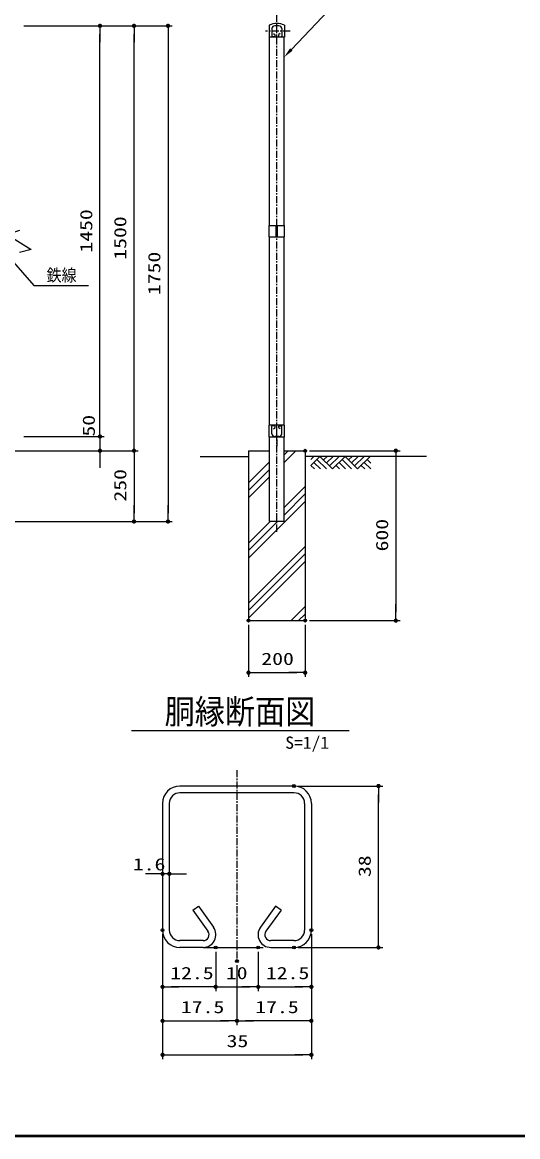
# Model space of a CAD drawing. Units: millimetres, scale not verified. Extents: x -4425 to 4425, y -3150 to 3150.
# Drawn here: x -1046 to 702, y -2925 to 1010 of the extents above; entities that cross this region are included whole.
import ezdxf
from ezdxf.enums import TextEntityAlignment as Align

# ---------------------------------------------------------------- set-up
doc = ezdxf.new("R2010")
doc.units = ezdxf.units.MM
doc.header["$LTSCALE"] = 20
doc.header["$PDMODE"] = 32
doc.header["$PDSIZE"] = 10
doc.linetypes.add('USER1', pattern=[2, 1.25, -0.25, 0.25, -0.25])
for name, color, linetype, lineweight in [('0-0_SUNPOU', 1, 'Continuous', 25), ('0-2_KOUZOU', 7, 'Continuous', 25), ('0-4_BUHIN', 7, 'Continuous', 25), ('0-5_BOLT', 3, 'Continuous', 25), ('0-6_KISO', 7, 'Continuous', 25), ('0-7_0', 1, 'Continuous', 25), ('0-9_WAKU', 7, 'Continuous', 25), ('0-A_HATCH', 4, 'Continuous', 25)]:
    doc.layers.add(name, color=color, linetype=linetype, lineweight=lineweight)
doc.layers.add('0-1_DEFPOINTS', color=7, linetype='Continuous')
doc.styles.add('ＭＳ ゴシック', font='')
doc.styles.get('ＭＳ ゴシック').set_extended_font_data('MS Gothic')

# ---------------------------------------------------------------- blocks, each defined once
blk = doc.blocks.new('M1')
at = {"layer": '0-0_SUNPOU'}
blk.add_line((-5, 0), (-38.58, 0), dxfattribs=at)
for points in [[(0, 0), (-5, 0), (-4.96, 0.63)], [(0, 0), (-4.96, -0.63), (-5, 0)], [(0, 0), (-4.96, 0.63), (-4.84, 1.24)], [(0, 0), (-4.84, -1.24), (-4.96, -0.63)], [(0, 0), (-4.84, 1.24), (-4.65, 1.84)], [(0, 0), (-4.65, -1.84), (-4.84, -1.24)], [(0, 0), (-4.65, 1.84), (-4.38, 2.41)], [(0, 0), (-4.38, -2.41), (-4.65, -1.84)], [(0, 0), (-4.38, 2.41), (-4.05, 2.94)], [(0, 0), (-4.05, -2.94), (-4.38, -2.41)], [(0, 0), (-4.05, 2.94), (-3.64, 3.42)], [(0, 0), (-3.64, -3.42), (-4.05, -2.94)], [(0, 0), (-3.64, 3.42), (-3.19, 3.85)], [(0, 0), (-3.19, -3.85), (-3.64, -3.42)], [(0, 0), (-3.19, 3.85), (-2.68, 4.22)], [(0, 0), (-2.68, -4.22), (-3.19, -3.85)], [(0, 0), (-2.68, 4.22), (-2.13, 4.52)], [(0, 0), (-2.13, -4.52), (-2.68, -4.22)], [(0, 0), (-2.13, 4.52), (-1.55, 4.76)], [(0, 0), (-1.55, -4.76), (-2.13, -4.52)], [(0, 0), (-1.55, 4.76), (-0.94, 4.91)], [(0, 0), (-0.94, -4.91), (-1.55, -4.76)], [(0, 0), (-0.94, 4.91), (-0.31, 4.99)], [(0, 0), (-0.31, -4.99), (-0.94, -4.91)], [(0, 0), (-0.31, 4.99), (0.31, 4.99)], [(0, 0), (0.31, -4.99), (-0.31, -4.99)], [(0, 0), (0.31, 4.99), (0.94, 4.91)], [(0, 0), (0.94, 4.91), (1.55, 4.76)], [(0, 0), (1.55, 4.76), (2.13, 4.52)], [(0, 0), (2.13, 4.52), (2.68, 4.22)], [(0, 0), (2.68, 4.22), (3.19, 3.85)], [(0, 0), (3.19, 3.85), (3.64, 3.42)], [(0, 0), (3.64, 3.42), (4.05, 2.94)], [(0, 0), (4.05, 2.94), (4.38, 2.41)], [(0, 0), (4.38, 2.41), (4.65, 1.84)], [(0, 0), (4.65, 1.84), (4.84, 1.24)], [(0, 0), (4.84, 1.24), (4.96, 0.63)], [(0, 0), (4.96, 0.63), (5, 0)], [(0, 0), (0.94, -4.91), (0.31, -4.99)], [(0, 0), (1.55, -4.76), (0.94, -4.91)], [(0, 0), (2.13, -4.52), (1.55, -4.76)], [(0, 0), (2.68, -4.22), (2.13, -4.52)], [(0, 0), (3.19, -3.85), (2.68, -4.22)], [(0, 0), (3.64, -3.42), (3.19, -3.85)], [(0, 0), (4.05, -2.94), (3.64, -3.42)], [(0, 0), (4.38, -2.41), (4.05, -2.94)], [(0, 0), (4.65, -1.84), (4.38, -2.41)], [(0, 0), (4.84, -1.24), (4.65, -1.84)], [(0, 0), (4.96, -0.63), (4.84, -1.24)], [(0, 0), (5, 0), (4.96, -0.63)]]:
    blk.add_solid(points, dxfattribs=at)
blk = doc.blocks.new('GL-MARK')
at = {"layer": '0-7_0'}
for p, q in [((-278.75, -14.14), (-264.61, 0)), ((-278.75, -42.43), (-236.32, 0)), ((-236.32, 0), (-177.24, -59.08)), ((-203.01, 0), (-219.67, -16.66)), ((-174.73, 0), (-205.53, -30.8)), ((-146.45, 0), (-191.38, -44.94)), ((-118.16, 0), (-177.24, -59.08)), ((-118.16, 0), (-59.08, -59.08)), ((-84.85, 0), (-101.51, -16.65)), ((-56.57, 0), (-87.36, -30.8)), ((-28.28, 0), (-73.22, -44.94)), ((0, 0), (-59.08, -59.08)), ((-278.75, -42.43), (-262.09, -59.08)), ((-264.61, -28.28), (-233.81, -59.08)), ((-250.46, -14.14), (-205.53, -59.08)), ((-160.59, -42.43), (-143.93, -59.08)), ((-146.44, -28.28), (-115.65, -59.08)), ((-132.3, -14.14), (-87.37, -59.08)), ((-25.77, -59.08), (-42.43, -42.43)), ((2.51, -59.08), (-28.28, -28.28)), ((3.33, -31.61), (-14.14, -14.14))]:
    blk.add_line(p, q, dxfattribs=at)

msp = doc.modelspace()

# ---------------------------------------------------------------- linework, layer by layer
at = {"layer": '0-0_SUNPOU'}
for p, q in [((-96.84, 913.58), (155.69, 1180.5)), ((-1040.86, 997.01), (-516.82, 997.01)), ((-1040.86, 997.01), (-636.82, 997.01)), ((-1040.86, 997.01), (-756.82, 997.01)), ((-771.82, -422.99), (-771.82, 967.01)), ((-651.82, -472.99), (-651.82, 967.01)), ((-531.82, 967.01), (-531.82, -722.99)), ((-1148.3, 243.78), (-1004.93, 79.73)), ((-1004.93, 79.73), (-812.68, 79.73)), ((-771.82, -422.99), (-771.82, -392.99)), ((-1040.86, -452.99), (-756.82, -452.99)), ((-1040.86, -452.99), (-756.82, -452.99)), ((-771.82, -452.99), (-771.82, -502.99)), ((-1468.82, -502.99), (-636.82, -502.99)), ((-1468.82, -502.99), (-636.82, -502.99)), ((-1468.82, -502.99), (-756.82, -502.99)), ((-33.01, -502.99), (286.8, -502.99)), ((-771.82, -532.99), (-771.82, -562.99)), ((-651.82, -532.99), (-651.82, -722.99)), ((271.8, -532.99), (271.8, -1072.99)), ((-1543.42, -752.99), (-636.82, -752.99)), ((-1543.42, -752.99), (-516.82, -752.99)), ((-248.01, -1117.99), (-248.01, -1301.68)), ((-48.01, -1117.99), (-48.01, -1301.68)), ((-33.01, -1102.99), (286.8, -1102.99)), ((-218.01, -1286.68), (-78.01, -1286.68)), ((-660.71, -1490.48), (106.74, -1490.48)), ((-72.74, -1686.83), (225.44, -1686.83)), ((210.44, -2226.83), (210.44, -1716.83)), ((-581.24, -1996.99), (-611.24, -1996.99)), ((-527.24, -1996.99), (-551.24, -1996.99)), ((-497.24, -1996.99), (-467.24, -1996.99)), ((-551.24, -2210.33), (-551.24, -2410.98)), ((-551.24, -2210.33), (-551.24, -2530.98)), ((-551.24, -2210.33), (-551.24, -2650.98)), ((-26.24, -2210.33), (-26.24, -2410.98)), ((-26.24, -2210.33), (-26.24, -2530.98)), ((-26.24, -2210.33), (-26.24, -2650.98)), ((-408.09, -2256.83), (-196.23, -2256.83)), ((-363.74, -2271.83), (-363.74, -2410.98)), ((-363.74, -2271.83), (-363.74, -2410.98)), ((-213.74, -2271.83), (-213.74, -2410.98)), ((-213.74, -2271.83), (-213.74, -2410.98)), ((-72.74, -2256.83), (225.44, -2256.83)), ((-288.74, -2319.78), (-288.74, -2530.98)), ((-288.74, -2319.78), (-288.74, -2530.98)), ((-393.74, -2395.98), (-521.24, -2395.98)), ((-333.74, -2395.98), (-243.74, -2395.98)), ((-183.74, -2395.98), (-56.24, -2395.98)), ((-521.24, -2515.98), (-318.74, -2515.98)), ((-56.24, -2515.98), (-258.74, -2515.98)), ((-521.24, -2635.98), (-56.24, -2635.98))]:
    msp.add_line(p, q, dxfattribs=at)
msp.add_solid([(-92.3, 909.29), (-122.61, 886.34), (-101.38, 917.88)], dxfattribs=at)
at = {"layer": '0-1_DEFPOINTS'}
for p in [(-771.82, 997.01), (-651.82, 997.01), (-771.82, -502.99), (-48.01, -502.99), (-651.82, -752.99), (-531.82, -752.99), (-248.01, -1102.99), (-48.01, -1102.99), (271.8, -1102.99), (-48.01, -1286.68), (-87.74, -1686.83), (210.44, -1686.83), (-551.24, -1996.99), (-527.24, -1996.99), (-551.24, -2195.33), (-26.24, -2195.33), (-363.74, -2256.83), (-213.74, -2256.83), (-87.74, -2256.83), (-288.74, -2304.78), (-551.24, -2395.98), (-213.74, -2395.98), (-26.24, -2395.98), (-288.74, -2515.98), (-26.24, -2635.98)]:
    msp.add_point(p, dxfattribs=at)
at = {"layer": '0-2_KOUZOU', "color": 1, "linetype": 'USER1'}
for p, q in [((-148.01, -788.91), (-148.01, 1077.53)), ((-288.74, -1630.92), (-288.74, -2304.78))]:
    msp.add_line(p, q, dxfattribs=at)
at = {"layer": '0-2_KOUZOU'}
for p, q in [((-165.51, 987.11), (-165.51, 960.36)), ((-140.41, 997.01), (-155.6, 997.01)), ((-130.51, 987.11), (-130.51, 960.36)), ((-173.41, 292.01), (-173.41, 956.76)), ((-157.39, 958.71), (-163.86, 958.71)), ((-159.5, 969.35), (-154.96, 965.89)), ((-136.52, 969.35), (-141.05, 965.89)), ((-138.63, 958.71), (-132.16, 958.71)), ((-122.61, 292.01), (-122.61, 956.76)), ((-173.41, -412.74), (-173.41, 252.01)), ((-122.61, -412.74), (-122.61, 252.01)), ((-165.51, -443.08), (-165.51, -416.34)), ((-157.39, -414.69), (-163.86, -414.69)), ((-159.5, -425.33), (-154.96, -421.87)), ((-136.52, -425.33), (-141.05, -421.87)), ((-138.63, -414.69), (-132.16, -414.69)), ((-130.51, -443.08), (-130.51, -416.34)), ((-173.41, -752.99), (-173.41, -455.24)), ((-140.41, -452.99), (-155.6, -452.99)), ((-122.61, -752.99), (-122.61, -455.24)), ((-122.61, -752.99), (-173.41, -752.99)), ((-87.74, -1686.83), (-489.74, -1686.83)), ((-87.74, -1710.83), (-489.74, -1710.83)), ((-551.24, -1748.33), (-551.24, -2195.33)), ((-527.24, -1748.33), (-527.24, -2195.33)), ((-50.24, -1748.33), (-50.24, -2195.33)), ((-26.24, -1748.33), (-26.24, -2195.33)), ((-444.36, -2125.35), (-424.87, -2111.35)), ((-424.87, -2111.35), (-371.55, -2185.57)), ((-152.61, -2111.35), (-205.93, -2185.57)), ((-133.12, -2125.35), (-152.61, -2111.35)), ((-444.36, -2125.35), (-391.04, -2199.57)), ((-133.12, -2125.35), (-186.43, -2199.57)), ((-408.09, -2232.83), (-489.74, -2232.83)), ((-87.74, -2232.83), (-169.38, -2232.83)), ((-408.09, -2256.83), (-489.74, -2256.83)), ((-169.38, -2256.83), (-87.74, -2256.83))]:
    msp.add_line(p, q, dxfattribs=at)
at = {"layer": '0-2_KOUZOU', "color": 3}
msp.add_lwpolyline([(-1055.86, 274.67), (-1099.26, 259.97), (-1014.72, 207.63), (-1055.86, 197.14)], dxfattribs=at)
at = {"layer": '0-2_KOUZOU'}
for centre, radius, start, end in [((-155.6, 987.11), 9.91, 90, 180), ((-140.41, 987.11), 9.91, 0, 90), ((-163.86, 960.36), 1.65, 180, 270), ((-157.39, 962.71), 4, 270, 52.68486), ((-138.63, 962.71), 4, 127.31514, 270), ((-132.16, 960.36), 1.65, 270, 0), ((-163.86, -416.34), 1.65, 90, 180), ((-157.39, -418.69), 4, 307.31514, 90), ((-138.63, -418.69), 4, 90, 232.68486), ((-132.16, -416.34), 1.65, 0, 90), ((-155.6, -443.08), 9.91, 180, 270), ((-140.41, -443.08), 9.91, 270, 0), ((-489.74, -1748.33), 61.5, 90, 180), ((-87.74, -1748.33), 61.5, 0, 90), ((-489.74, -1748.33), 37.5, 90, 180), ((-87.74, -1748.33), 37.5, 0, 90), ((-489.74, -2195.33), 61.5, 180, 270), ((-489.74, -2195.33), 37.5, 180, 270), ((-408.09, -2211.83), 45, 270, 35.69193), ((-408.09, -2211.83), 21, 270, 35.69193), ((-169.38, -2211.83), 45, 144.30807, 270), ((-169.38, -2211.83), 21, 144.30807, 270), ((-87.74, -2195.33), 37.5, 270, 0), ((-87.74, -2195.33), 61.5, 270, 0)]:
    msp.add_arc(centre, radius, start, end, dxfattribs=at)
at = {"layer": '0-4_BUHIN'}
for p, q in [((-175.01, 999.01), (-175.01, 956.76)), ((-121.01, 999.01), (-121.01, 956.76)), ((-121.01, 956.76), (-175.01, 956.76)), ((-175.61, 252.01), (-175.61, 292.01)), ((-175.61, 292.01), (-120.41, 292.01)), ((-150.01, 252.01), (-150.01, 292.01)), ((-148.01, 252.01), (-148.01, 292.01)), ((-146.01, 252.01), (-146.01, 292.01)), ((-120.41, 252.01), (-120.41, 292.01)), ((-175.61, 252.01), (-120.41, 252.01)), ((-175.01, -455.24), (-175.01, -412.74)), ((-121.01, -455.24), (-175.01, -455.24))]:
    msp.add_line(p, q, dxfattribs=at)
at = {"layer": '0-4_BUHIN', "color": 1, "linetype": 'USER1'}
for p, q in [((-100.81, 978.01), (-187.5, 978.01)), ((-148.01, -453.72), (-148.01, -415.25))]:
    msp.add_line(p, q, dxfattribs=at)
at = {"layer": '0-4_BUHIN'}
msp.add_lwpolyline([(-121.01, -455.24), (-121.01, -412.74), (-175.01, -412.74)], dxfattribs=at)
msp.add_arc((-148.01, 945.43), 60, 63.25632, 116.74368, dxfattribs=at)
at = {"layer": '0-5_BOLT', "color": 1, "linetype": 'USER1'}
msp.add_line((-148.01, -463.59), (-148.01, -487.39), dxfattribs=at)
at = {"layer": '0-6_KISO'}
for p, q in [((-248.01, -502.99), (-248.01, -1102.99)), ((-248.01, -502.99), (-173.41, -502.99)), ((-122.61, -502.99), (-48.01, -502.99)), ((-48.01, -502.99), (-48.01, -1102.99)), ((-418.19, -522.99), (-248.01, -522.99)), ((379.71, -522.99), (-48.01, -522.99)), ((-248.01, -1102.99), (-48.01, -1102.99))]:
    msp.add_line(p, q, dxfattribs=at)
at = {"layer": '0-9_WAKU'}
msp.add_lwpolyline([(-4050.16, 2924.96), (4199.84, 2924.96), (4199.84, -2925.04), (-4050.16, -2925.04)], close=True, dxfattribs=at)
for points in [[(4197.84, 2922.96), (4197.84, -2923.04), (-4048.16, -2923.04)], [(4195.84, 2920.96), (4195.84, -2921.04), (-4046.16, -2921.04)]]:
    msp.add_lwpolyline(points, dxfattribs=at)
at = {"layer": '0-A_HATCH'}
for p, q in [((-122.61, -544.55), (-81.05, -502.99)), ((-122.61, -518.03), (-107.57, -502.99)), ((-248.01, -616.91), (-173.41, -542.31)), ((-248.01, -643.43), (-173.41, -568.83)), ((-248.01, -669.95), (-173.41, -595.35)), ((-122.61, -703.65), (-48.01, -629.05)), ((-122.61, -730.16), (-48.01, -655.56)), ((-248.01, -882.08), (-48.01, -682.08)), ((-248.01, -855.56), (-145.43, -752.99)), ((-248.01, -829.05), (-171.95, -752.99)), ((-248.01, -1041.18), (-48.01, -841.18)), ((-248.01, -1067.69), (-48.01, -867.69)), ((-248.01, -1094.21), (-48.01, -894.21)), ((-97.69, -1102.99), (-48.01, -1053.31)), ((-71.17, -1102.99), (-48.01, -1079.83))]:
    msp.add_line(p, q, dxfattribs=at)

# ---------------------------------------------------------------- block references
at = {"layer": '0-0_SUNPOU', "xscale": 1.5, "yscale": 1.5}
for p, rotation in [((-771.82, 997.01), 90), ((-651.82, 997.01), 90), ((-531.82, 997.01), 90), ((-771.82, -452.99), 270), ((-771.82, -452.99), 270), ((-651.82, -502.99), 270), ((-771.82, -502.99), 90), ((-651.82, -502.99), 90), ((271.8, -502.99), 90), ((-651.82, -752.99), 270), ((-531.82, -752.99), 270), ((271.8, -1102.99), 270), ((-248.01, -1286.68), 180), ((210.44, -1686.83), 90), ((-527.24, -1996.99), 180), ((210.44, -2256.83), 270), ((-551.24, -2395.98), 180), ((-363.74, -2395.98), 180), ((-213.74, -2395.98), 180), ((-551.24, -2515.98), 180), ((-288.74, -2515.98), 180), ((-551.24, -2635.98), 180)]:
    msp.add_blockref('M1', p, dxfattribs=dict(at, rotation=rotation))
for p in [(-48.01, -1286.68), (-551.24, -1996.99), (-363.74, -2395.98), (-213.74, -2395.98), (-26.24, -2395.98), (-288.74, -2515.98), (-26.24, -2515.98), (-26.24, -2635.98)]:
    msp.add_blockref('M1', p, dxfattribs=at)
at = {"layer": '0-2_KOUZOU', "xscale": 0.75, "yscale": 0.75}
msp.add_blockref('GL-MARK', (181.34, -522.99), dxfattribs=at)

# ---------------------------------------------------------------- texts
at = {"layer": '0-0_SUNPOU', "color": 3, "style": 'ＭＳ ゴシック', "width": 1.3}
for s, p in [('1450', (-785.99, 196.42)), ('1500', (-665.99, 171.42)), ('1750', (-545.99, 46.42)), ('50', (-776.96, -453.12)), ('250', (-665.99, -682.63)), ('600', (257.63, -858.54)), ('38', (196.27, -2008.25))]:
    msp.add_text(s, height=43.26, rotation=90, dxfattribs=at).set_placement(p, align=Align.BOTTOM_LEFT)
at = {"layer": '0-0_SUNPOU', "color": 3, "style": 'ＭＳ ゴシック'}
for s, width, p in [('鉄線', 0.9, (-960.38, 81.91)), ('200', 1.3, (-202.65, -1272.51)), ('S=1/1', 1.05, (-118.17, -1568.44)), ('1.6', 1.3, (-655.92, -1997.82)), ('12.5', 1.3, (-523.97, -2381.8)), ('10', 1.3, (-327.9, -2381.8)), ('12.5', 1.3, (-186.47, -2381.8)), ('17.5', 1.3, (-486.47, -2501.8)), ('17.5', 1.3, (-223.97, -2501.8)), ('35', 1.3, (-325.17, -2621.8))]:
    msp.add_text(s, height=43.26, dxfattribs=dict(at, width=width)).set_placement(p, align=Align.BOTTOM_LEFT)
at = {"layer": '0-0_SUNPOU', "color": 7, "style": 'ＭＳ ゴシック', "width": 0.9}
msp.add_text('胴縁断面図', height=86.66, dxfattribs=at).set_placement((-544, -1493.38), align=Align.BOTTOM_LEFT)

doc.saveas('drawing.dxf')
